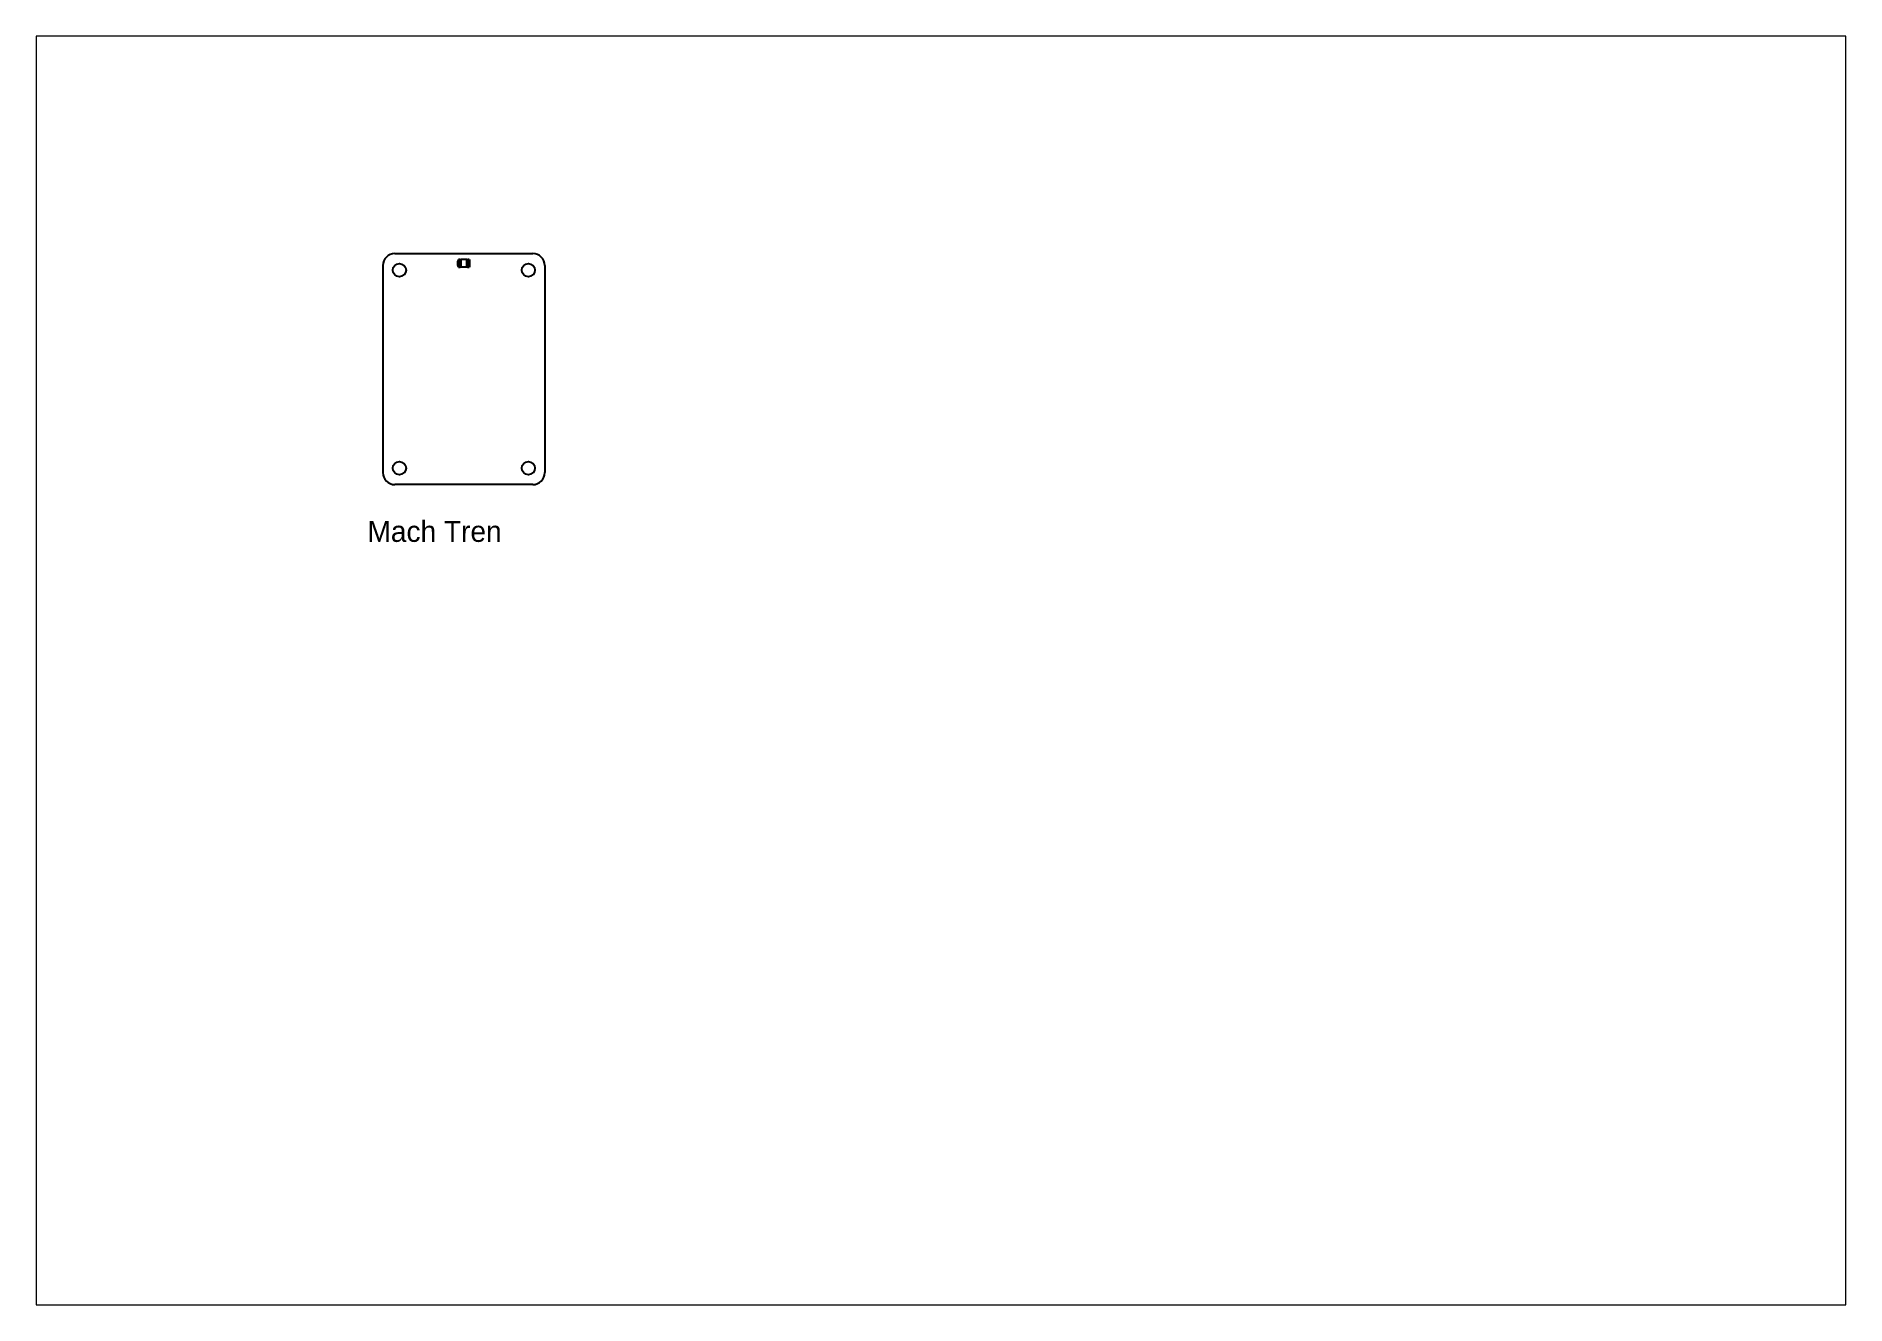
# Paper-space layout 'Layout1' of a CAD drawing. Header units: millimetres. Extents: x 29 to 262, y 20 to 183.
# The model-space entities are those that its viewports show. They can reach past a viewport. Long polylines and large blocks are cut down to what shows.
import ezdxf

# ---------------------------------------------------------------- set-up
doc = ezdxf.new("R2010")
doc.units = ezdxf.units.MM
doc.layers.add('1', color=7, linetype='Continuous')

msp = doc.modelspace()

# ---------------------------------------------------------------- linework, layer by layer
at = {"layer": '1', "color": 7, "linetype": 'Continuous', "lineweight": 25}
for p, q in [((55.44, 172.49), (55.44, 137.99)), ((57.44, 174.49), (80.44, 174.49)), ((67.94, 173.36), (67.94, 173.21)), ((67.94, 172.51), (67.94, 173.21)), ((67.94, 172.51), (67.94, 172.36)), ((68.18, 172.95), (68.04, 172.95)), ((68.04, 172.95), (68.04, 172.77)), ((68.04, 172.77), (68.18, 172.77)), ((68.21, 173.49), (68.06, 173.49)), ((68.06, 173.24), (68.29, 173.1)), ((68.29, 172.63), (68.06, 172.48)), ((68.06, 172.24), (68.21, 172.24)), ((68.29, 173.25), (68.16, 173.33)), ((68.16, 172.4), (68.29, 172.48)), ((68.18, 172.77), (68.18, 172.95)), ((68.29, 173.49), (68.21, 173.49)), ((68.29, 172.24), (68.21, 172.24)), ((68.29, 173.49), (68.32, 173.49)), ((68.29, 173.25), (68.29, 173.49)), ((68.29, 173.25), (68.29, 173.1)), ((68.29, 172.63), (68.29, 173.1)), ((68.29, 172.63), (68.29, 172.48)), ((68.29, 172.24), (68.29, 172.48)), ((68.29, 172.24), (68.32, 172.24)), ((68.32, 173.49), (68.42, 173.49)), ((68.32, 172.24), (68.32, 173.49)), ((68.42, 172.24), (68.32, 172.24)), ((69.45, 173.49), (68.42, 173.49)), ((68.42, 173.49), (68.42, 172.24)), ((69.45, 172.24), (68.42, 172.24)), ((69.45, 173.49), (69.55, 173.49)), ((69.45, 172.24), (69.45, 173.49)), ((69.55, 172.24), (69.45, 172.24)), ((69.55, 173.49), (69.59, 173.49)), ((69.55, 173.49), (69.55, 172.24)), ((69.55, 172.24), (69.59, 172.24)), ((69.66, 173.49), (69.59, 173.49)), ((69.59, 173.24), (69.59, 173.49)), ((69.71, 173.33), (69.59, 173.24)), ((69.59, 173.09), (69.59, 173.24)), ((69.81, 173.24), (69.59, 173.09)), ((69.59, 172.63), (69.59, 173.09)), ((69.81, 172.48), (69.59, 172.63)), ((69.59, 172.48), (69.59, 172.63)), ((69.59, 172.48), (69.71, 172.4)), ((69.59, 172.24), (69.59, 172.48)), ((69.66, 172.24), (69.59, 172.24)), ((69.81, 173.49), (69.66, 173.49)), ((69.66, 172.24), (69.81, 172.24)), ((69.94, 173.21), (69.94, 173.36)), ((69.94, 172.51), (69.94, 173.21)), ((69.94, 172.36), (69.94, 172.51)), ((82.44, 172.49), (82.44, 137.99)), ((80.44, 135.99), (57.44, 135.99))]:
    msp.add_line(p, q, dxfattribs=at)
for centre in [(58.19, 171.74), (79.69, 171.74), (58.19, 138.74), (79.69, 138.74)]:
    msp.add_circle(centre, 1.1, dxfattribs=at)
for centre, radius, start, end in [((57.44, 172.49), 2, 90, 180), ((67.94, 173.49), 0.125, 270, 0), ((67.94, 173.49), 0.275, 270, 296.4746), ((67.94, 172.24), 0.275, 63.5254, 90), ((67.94, 172.24), 0.125, 0, 90), ((67.94, 173.49), 0.275, 324.087, 0), ((67.94, 172.24), 0.275, 0, 35.913), ((69.94, 173.49), 0.275, 180, 215.913), ((69.94, 172.24), 0.275, 144.087, 180), ((69.94, 173.49), 0.125, 180, 270), ((69.94, 173.49), 0.275, 243.5254, 270), ((69.94, 172.24), 0.275, 90, 116.4746), ((69.94, 172.24), 0.125, 90, 180), ((80.44, 172.49), 2, 0, 90), ((57.44, 137.99), 2, 180, 270), ((80.44, 137.99), 2, 270, 0)]:
    msp.add_arc(centre, radius, start, end, dxfattribs=at)

# ---------------------------------------------------------------- texts
at = {"lineweight": 25, "insert": (52.87, 129.94), "char_height": 3.5, "attachment_point": 1}
msp.add_mtext_dynamic_manual_height_columns('Mach Tren', width=34.4827, gutter_width=1, heights=[0], dxfattribs=at)

psp = doc.layouts.get("Layout1")

# ---------------------------------------------------------------- viewports
at = {"layer": '0', "lineweight": 70}
psp.add_viewport(center=(145.33, 101.83), size=(232.53, 162.9325), view_center_point=(148.5, 105), view_height=211.4384, dxfattribs=at)

doc.saveas('drawing.dxf')
